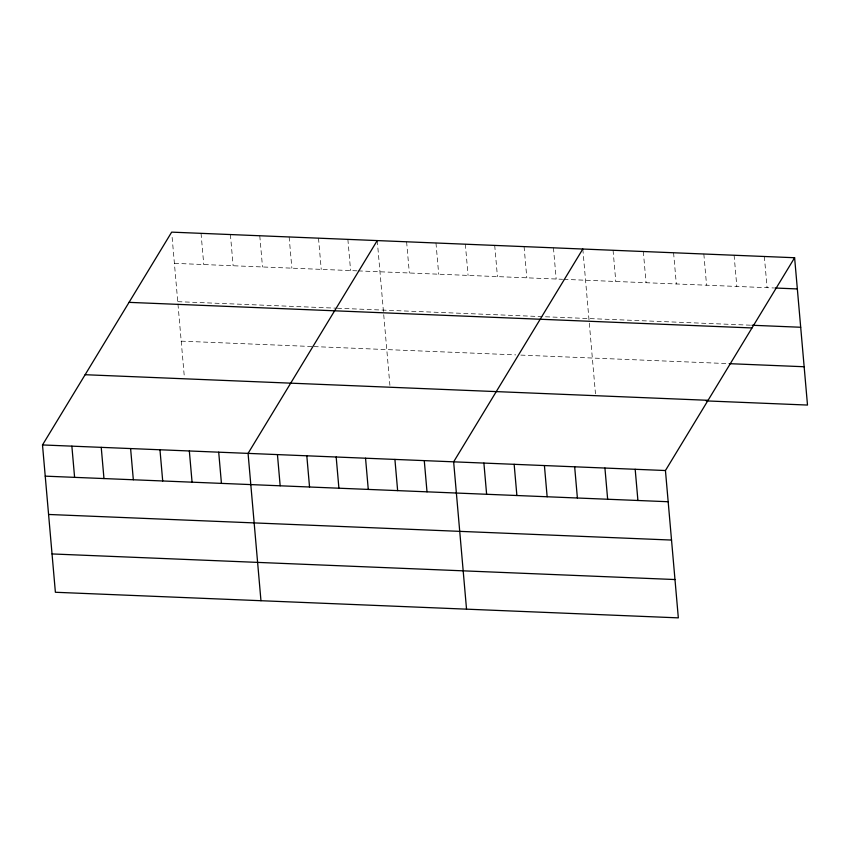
<?xml version="1.0" encoding="UTF-8"?>
<svg xmlns="http://www.w3.org/2000/svg" width="850" height="850" viewBox="0 0 850 850"><rect width="100%" height="100%" fill="white"/><g stroke="black" fill="none" stroke-linecap="round" stroke-linejoin="round"><path stroke-width="0.64" stroke-dasharray="4.25 3.19" d="M174.399 263.341L356.989 270.842M358.264 270.895L562.562 279.289M563.837 279.342L773.659 287.959M177.756 301.665L336.079 308.168M337.354 308.221L750.699 325.199M181.209 341.147L312.726 346.545M314.001 346.598L515.737 354.886M520.848 355.098L727.844 363.609M764.352 256.488L767.082 287.693M734.092 255.244L736.822 286.45M703.843 254.001L706.573 285.207M673.582 252.758L676.313 283.964M643.322 251.515L646.053 282.721M613.062 250.272L615.793 281.478M582.813 249.029L595.478 393.805M553.446 247.817L556.176 279.023M524.078 246.617L526.809 277.822M494.711 245.406L497.441 276.611M465.343 244.205L468.074 275.411M435.976 242.994L438.706 274.199M406.608 241.793L409.339 272.999M377.241 240.582L389.906 385.358M347.873 239.371L350.604 270.576M318.506 238.17L321.236 269.376M289.138 236.959L291.869 268.164M259.771 235.758L262.501 266.964M230.403 234.547L233.134 265.752M201.036 233.346L203.766 264.552M172.125 237.341L184.333 376.911"/><path stroke-width="1.27" d="M794.612 257.731L665.444 470.528L678.332 617.865L55.388 592.269L42.5 444.943L171.668 232.135L794.612 257.731L807.5 405.057L706.201 400.902M377.241 240.582L248.072 453.379L260.961 600.716M582.813 249.029L453.645 461.826L466.533 609.163M774.977 288.012L797.343 288.936M752.016 325.252L800.689 327.261M129.041 302.356L751.984 327.951M729.162 363.662L804.143 366.743M85.127 374.712L708.071 400.308M42.5 444.943L665.444 470.528M45.231 476.149L668.174 501.734M48.588 514.462L671.521 540.058M52.041 553.945L674.974 579.541M635.184 469.285L637.914 500.491M604.924 468.042L607.654 499.248M574.664 466.799L577.394 498.004M544.414 465.556L547.145 496.761M514.154 464.312L516.885 495.518M483.894 463.069L486.625 494.275M424.277 460.626L427.008 491.831M394.91 459.414L397.641 490.62M365.543 458.214L368.273 489.419M336.175 457.002L338.906 488.208M306.808 455.802L309.538 487.007M277.44 454.591L280.171 485.796M218.705 452.179L221.436 483.384M189.337 450.967L192.068 482.173M159.97 449.767L162.701 480.973M130.602 448.556L133.333 479.761M101.235 447.355L103.966 478.561M71.868 446.144L74.598 477.349"/></g></svg>
